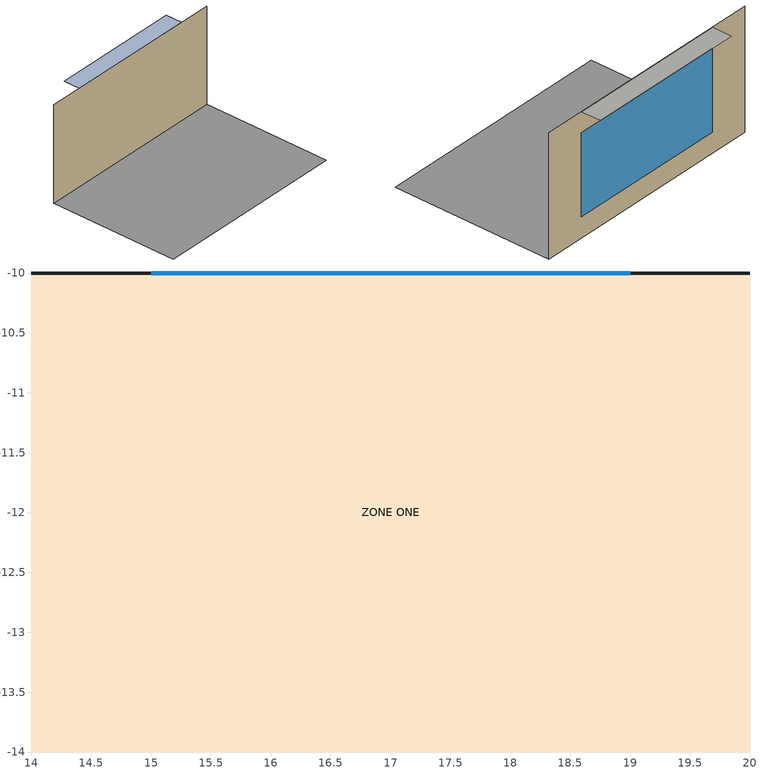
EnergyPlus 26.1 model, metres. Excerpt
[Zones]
ZONE ONE
 floor ground (Generic Wall): 20,-10 20,-14 14,-14 14,-10 z3
 wall outside (Generic Wall): 20,-10 14,-10 z3:6
 window (Generic Window): 19,-10 15,-10 z3.5:5.5
shading: 19,-9.5 19,-10 15,-10 15,-9.5 z6
[Building]
Gate Test: North Axis {deg}=90; Terrain=Suburbs; Loads Convergence Tolerance Value {W}=0.04; Temperature Convergence Tolerance Value {deltaC}=0.4; Solar Distribution=FullExterior; Maximum Number of Warmup Days=25; Minimum Number of Warmup Days=6
[Construction]
Generic Wall: Generic Layer
Generic Window: Generic Glazing
[Zone]
ZONE ONE: Type=1; Multiplier=1; Ceiling Height {m}=autocalculate; Volume {m3}=autocalculate; Floor Area {m2}=autocalculate
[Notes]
Phase 2 gate fixture — WORLD form.
The same building as gate-relative.idf, with every vertex written out in world
coordinates. The numbers below were derived by hand from
world = (20 - x,  -y - 10,  z + 3)                       [zone surfaces]
world = (y,  -x,  z)                                     [Shading:Building:Detailed]
world = (x,  y,  z)                                      [Shading:Site:Detailed]
and not by running the resolver, so the Phase 2 gate compares two independent
derivations rather than one implementation against itself.
Two traps are deliberate. The Zone still carries origin (10, 20, 3) and Direction of
Relative North 90, and Building still carries North Axis 90 — none of which may move a
vertex in World coordinates. A resolver that applies them anyway fails here rather than
in someone's model six months from now.
Geometry only — no materials, schedules or run period. Not a runnable model.
Already rotated by the 90 degree building north axis. In World coordinates this object
receives the Appendix G rotation only, which is zero here, so these values pass through.
